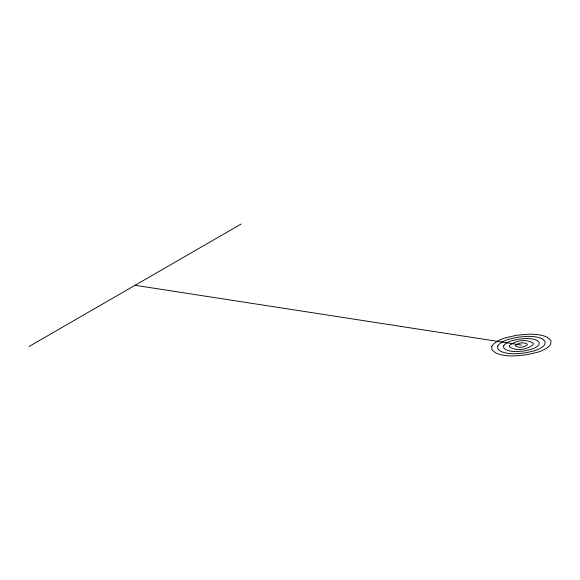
<?xml version="1.0" encoding="UTF-8"?>
<svg xmlns="http://www.w3.org/2000/svg" width="580" height="580" viewBox="0 0 580 580"><rect width="100%" height="100%" fill="white"/><g stroke="black" fill="none" stroke-linecap="round" stroke-linejoin="round"><path stroke-width="0.87" d="M29 346.528L241.128 224.054M135.06 285.287L521.427 345.056M491.854 346.173L491.847 349.631L495.371 352.785A22.337 12.898 0 0 0 503.745 355.264A34.988 20.198 0 0 0 513.75 355.946L526.002 354.916L537.5 352.27A34.988 20.198 0 0 0 545.57 348.798A22.337 12.898 0 0 0 550.681 344.223L551 340.482L547.484 337.335A22.337 12.898 0 0 0 539.103 334.856A34.988 20.198 0 0 0 529.098 334.174L516.852 335.204L505.347 337.85A34.988 20.198 0 0 0 497.277 341.323A23.722 13.695 0 0 0 491.854 346.173M497.771 345.955L497.763 348.718L500.576 351.233A17.871 10.317 0 0 0 507.283 353.227A27.992 16.16 0 0 0 515.287 353.771L525.088 352.945L534.289 350.827A27.992 16.16 0 0 0 540.741 348.051A17.871 10.317 0 0 0 544.83 344.389L545.084 341.402L542.271 338.88A17.871 10.317 0 0 0 535.565 336.893A27.992 16.16 0 0 0 527.568 336.349L517.766 337.176L508.566 339.286A27.992 16.16 0 0 0 502.106 342.07A18.973 10.955 0 0 0 497.771 345.955M503.686 345.731L503.679 347.804L505.789 349.689A13.405 7.736 0 0 0 510.821 351.183A20.996 12.122 0 0 0 516.823 351.589L524.168 350.973L531.07 349.385A20.996 12.122 0 0 0 535.913 347.304A13.405 7.736 0 0 0 538.979 344.556L539.168 342.316L537.058 340.424A13.405 7.736 0 0 0 532.034 338.938A20.996 12.122 0 0 0 526.031 338.524L518.679 339.148L511.777 340.728A20.996 12.122 0 0 0 506.935 342.816A14.232 8.214 0 0 0 503.686 345.731M509.595 345.506L509.595 346.891C516.294 351.393 527.039 349.791 533.129 344.723L533.252 343.229C526.51 338.705 515.671 340.322 509.595 345.506M515.511 345.281L515.511 345.977C518.861 348.225 524.233 347.427 527.278 344.89L527.343 344.143C523.965 341.881 518.549 342.693 515.511 345.281"/></g></svg>
